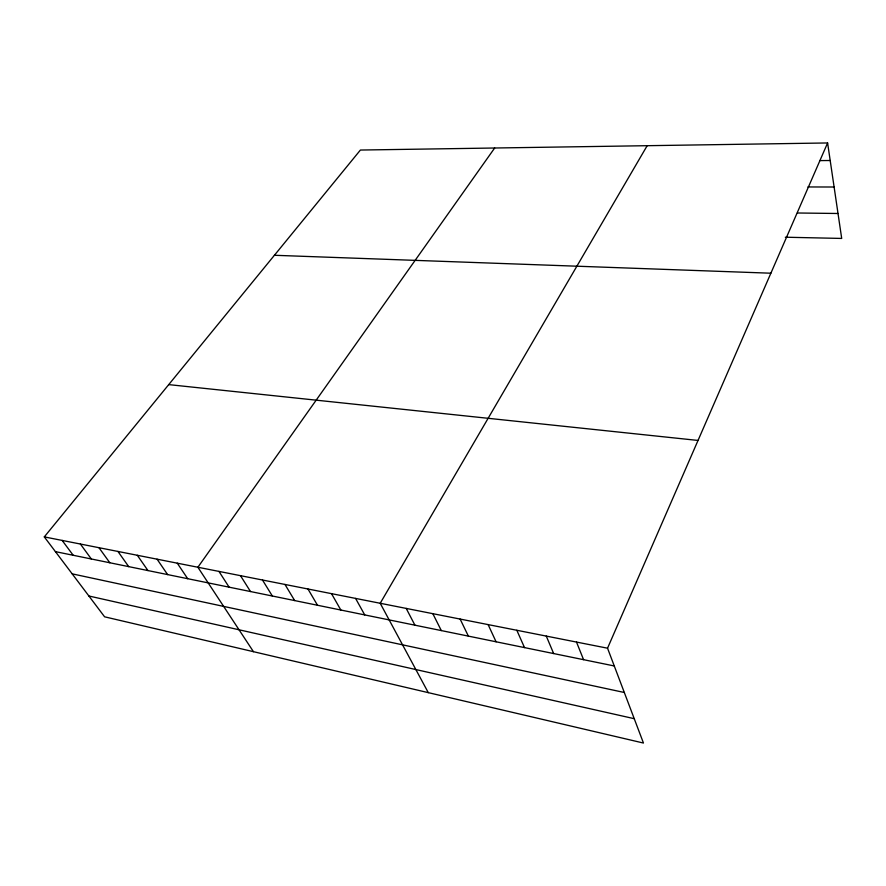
<?xml version="1.0" encoding="UTF-8"?>
<svg xmlns="http://www.w3.org/2000/svg" width="886" height="886" viewBox="0 0 886 886"><rect width="100%" height="100%" fill="white"/><g stroke="black" fill="none" stroke-linecap="round" stroke-linejoin="round"><path stroke-width="1.33" d="M607.541 648.198L827.602 142.956L360.403 150.044L44.3 536.894L104.592 616.811L643.457 743.044L607.541 648.198L44.3 536.894M647.179 145.692L380.205 603.277L428.281 692.642M494.676 148.006L197.888 567.25L253.451 651.686M819.605 160.599L830.193 160.51M807.899 186.957L834.103 187.012M797.433 212.994L838.012 213.493M785.317 237.215L841.7 238.434L827.602 142.956M274.416 255.279L770.864 273.209M168.739 384.613L698.024 440.442M55.419 551.635L614.264 665.962M72.187 573.851L624.309 692.487M88.888 596.001L634.232 718.679M62.164 540.427L73.206 555.278M80.382 544.026L91.336 558.988M98.966 547.703L109.831 562.765M117.938 551.446L128.703 566.63M137.308 555.278L147.962 570.573M157.077 559.188L167.62 574.593M177.266 563.175L187.688 578.691M218.953 571.415L229.109 587.163M240.483 575.667L250.494 591.538M262.477 580.009L272.345 596.012M284.971 584.461L294.673 600.575M307.974 589.002L317.498 605.249M331.508 593.653L340.844 610.022M355.574 598.404L364.722 614.906M406.198 608.416L414.925 625.184M432.833 613.677L441.317 630.577M460.133 619.07L468.362 636.115M488.12 624.597L496.082 641.785M516.826 630.278L524.512 647.6M546.285 636.093L553.661 653.558M576.509 642.073L583.575 659.682"/></g></svg>
